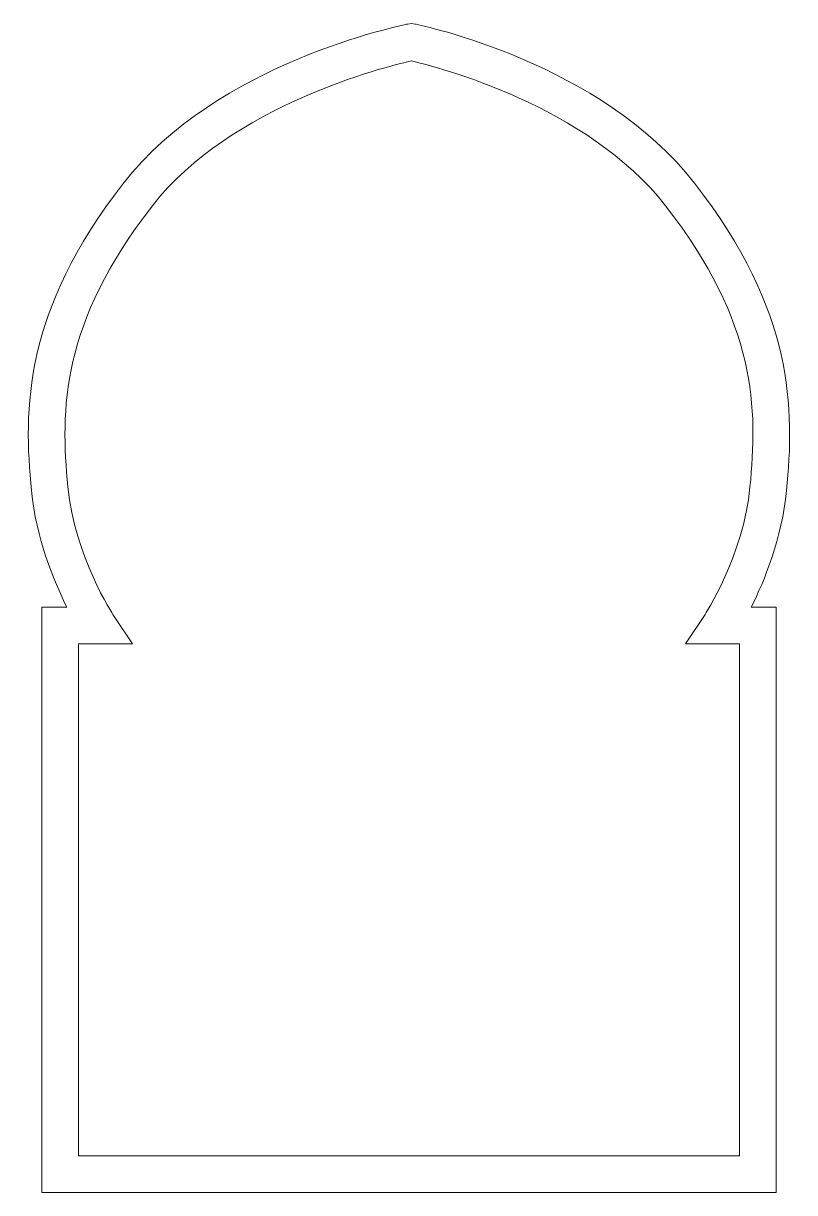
# Model space of a CAD drawing. Header units: inches. Extents: x 0.3 to 8, y -11.7 to 0.
import ezdxf

# ---------------------------------------------------------------- set-up
doc = ezdxf.new("R2010")
doc.units = ezdxf.units.IN
doc.header["$MEASUREMENT"] = 0
doc.layers.add('Layer 1', color=7, linetype='Continuous')

msp = doc.modelspace()

# ---------------------------------------------------------------- linework, layer by layer
at = {"layer": 'Layer 1', "lineweight": 0}
for points in [[(7.782, -11.669), (7.782, -11.669), (0.449, -11.669), (0.449, -11.669), (0.449, -11.669), (0.449, -5.826), (0.449, -5.826), (0.449, -5.826), (0.699, -5.826), (0.699, -5.826), (0.567, -5.562), (0.393, -5.139), (0.346, -4.662), (0.267, -3.85), (0.266, -2.877), (1.265, -1.595), (2.201, -0.394), (4.027, -0.022), (4.104, -0.007), (4.104, -0.007), (4.14, 0), (4.14, 0), (4.14, 0), (4.176, -0.007), (4.176, -0.007), (4.251, -0.022), (6.031, -0.394), (6.966, -1.595), (7.966, -2.877), (7.964, -3.85), (7.885, -4.662), (7.838, -5.139), (7.665, -5.562), (7.532, -5.826), (7.532, -5.826), (7.782, -5.826), (7.782, -5.826), (7.782, -5.826), (7.782, -11.669), (7.782, -11.669)], [(0.815, -11.303), (0.815, -11.303), (7.416, -11.303), (7.416, -11.303), (7.416, -11.303), (7.416, -6.192), (7.416, -6.192), (7.416, -6.192), (6.877, -6.192), (6.877, -6.192), (6.877, -6.192), (7.066, -5.908), (7.066, -5.908), (7.07, -5.902), (7.453, -5.316), (7.52, -4.626), (7.596, -3.851), (7.594, -2.996), (6.677, -1.82), (5.895, -0.816), (4.39, -0.432), (4.139, -0.374), (3.884, -0.432), (2.337, -0.815), (1.554, -1.82), (0.637, -2.996), (0.635, -3.851), (0.71, -4.626), (0.778, -5.319), (1.161, -5.902), (1.165, -5.908), (1.165, -5.908), (1.354, -6.192), (1.354, -6.192), (1.354, -6.192), (0.815, -6.192), (0.815, -6.192), (0.815, -6.192), (0.815, -11.303), (0.815, -11.303)]]:
    msp.add_open_spline(points, degree=3, knots=[0, 0, 0, 0, 1, 1, 1, 2, 2, 2, 3, 3, 3, 4, 4, 4, 5, 5, 5, 6, 6, 6, 7, 7, 7, 8, 8, 8, 9, 9, 9, 10, 10, 10, 11, 11, 11, 12, 12, 12, 13, 13, 13, 13], dxfattribs=at)

doc.saveas('drawing.dxf')
